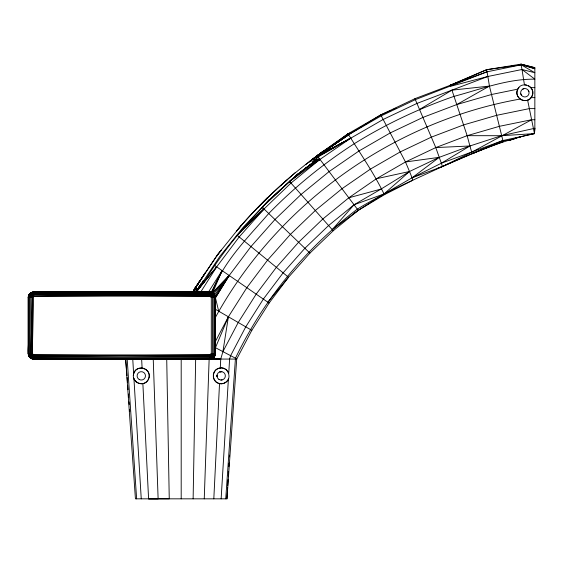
<?xml version="1.0" encoding="UTF-8"?>
<svg xmlns="http://www.w3.org/2000/svg" width="563" height="563" viewBox="0 0 563 563"><rect width="100%" height="100%" fill="white"/><g stroke="black" fill="none" stroke-linecap="round" stroke-linejoin="round"><path stroke-width="0.84" d="M28.431 344.472C28.291 349.32 26.285 358.807 33.731 359.067L236.713 359.067L251.816 330.34L269.086 303.063L288.502 277.256L309.917 253.118L333.219 230.753L358.237 210.358L384.008 193.954L412.074 177.802L441.35 163.228L469.915 145.979L501.464 135.711L534.85 128.258L534.85 67.687L520.972 64.154L486.636 69.699L450.301 85.252L414.931 98.673L380.771 114.894L348.018 133.811L322.479 151.764L309.347 161.806L318.989 154.459L320.136 154.163L348.574 134.698L380.771 114.894L391.222 110.285M528.453 85.675A7.938 7.938 0 0 1 531.936 96.35A7.938 7.938 0 0 1 521.261 99.834A7.938 7.938 0 0 1 517.777 89.158C512.872 97.906 527.594 105.724 531.936 96.35C536.891 87.455 522.07 79.855 517.777 89.144L491.527 94.5L456.769 104.563L422.926 117.414L390.236 132.924L358.891 151.032L329.116 171.574L301.071 194.446L274.969 219.5L250.964 246.587L229.204 275.504L213.813 293.626L212.645 292.76L209.858 292.176L33.731 291.993L32.274 292.176L29.783 293.626L28.868 294.787L28.854 296.525L28.868 294.787L29.783 293.626L32.274 292.176L33.731 291.986L209.858 291.993C212.842 291.972 215.474 294.576 215.439 297.574L215.439 353.487L214.707 356.288L213.813 357.442L212.645 358.328L209.858 358.884L154.621 359.039M28.889 354.542L28.868 356.28L29.783 357.442L32.281 358.884L33.731 359.067L220.738 359.067L222.913 351.615L228.388 316.8L246.833 287.7L267.559 260.141L290.424 234.363L315.287 210.513L341.987 188.711L370.348 169.146L400.209 151.919L431.328 137.147L463.567 124.909L496.657 115.316L529.354 108.61L534.85 108.61M193.123 498.832L195.664 359.095M534.85 67.687L520.965 64.154L522 69.495L534.85 79.158C507.115 78.862 480.499 89.327 454.01 96.372C419.111 108.399 385.641 124.24 354.275 143.713C323.232 163.699 294.555 187.127 268.727 213.511C247.572 237.966 223.377 261.514 212.061 292.486L32.274 292.176L28.868 294.787L28.15 297.574L28.15 353.487L32.274 353.487L33.731 354.929L33.731 359.067L209.858 358.884L33.731 358.328L32.295 357.667L31.627 356.618L30.923 353.487L32.274 297.574L32.33 296.068L33.731 293.626L211.512 292.514L213.074 294.35L213.785 297.574L213.785 353.487L213.074 356.71L211.301 358.884L206.361 359.067M33.731 291.986L32.274 353.487L32.33 355.021L33.731 357.442L213.813 357.442M520.972 64.154L534.85 68.728L521.183 64.822L486.882 71.846L415.353 99.651L381.257 115.83L348.574 134.698L320.044 154.255L318.975 154.466L318.94 155.726L314.914 161.095L297.257 174.572L269.297 199.717L244.103 227.586C229.275 244.462 215.903 262.703 204.179 281.873L196.248 291.972L203.025 281.106L204.179 281.873L216.671 266.855L239.169 236.967L263.998 208.972L290.98 183.066L319.974 159.406L350.763 138.167L383.164 119.455L416.951 103.423L487.861 76.484L522 69.495L534.85 72.74L521.183 64.822L486.636 69.699L450.316 85.252L450.639 86.259L487.861 76.484L486.636 69.699M216.994 376.253L217.036 375.155M204.249 498.832L209.147 359.095M209.858 357.442L211.238 355.021L211.301 353.487L211.301 297.574L211.238 296.068L209.858 293.626L32.084 292.514L30.93 292.746L28.34 296.131L28.34 354.929L28.868 356.28L32.281 358.884L211.301 358.884C215.798 356.182 216.396 355.478 209.858 358.328L33.731 358.884L30.923 358.328L28.959 356.28L28.15 353.487M213.813 498.832L219.521 383.565A19.079 11.563 -85 0 0 225.137 382.72C233.082 378.596 227.642 365.478 219.113 368.174C211.28 369.87 211.589 382.354 219.521 383.565M220.295 368.019L220.738 359.067L212.68 358.314L210.14 359.067M437.514 168.344L442.434 166.514L441.35 163.228L502.787 140.553L534.477 133.621L534.85 128.258L534.477 133.621C502.323 140.152 472.294 153.284 442.427 166.514C413.685 179.977 384.409 192.462 357.322 209.133C305.646 248.304 263.491 299.72 235.454 358.209L225.742 498.832M215.439 309.312L228.388 316.8L215.439 347.695L222.913 351.615L238.219 322.493L256.179 294.146L276.349 267.341L298.608 242.238L322.824 219L348.807 197.789L376.415 178.745L405.48 161.975L435.776 147.576L467.156 135.676L501.464 135.711L534.477 133.621L534.54 132.439M126.957 375.683L125.655 359.088L135.43 498.832L226.952 498.832L227.628 487.474M227.726 485.728L228.092 479.613M228.296 476.122L228.55 471.752M228.859 466.516L229.071 463.018M229.43 456.903L229.535 455.157M221.139 498.832L228.402 378.955M228.726 373.522L229.605 359.067L230.612 355.661L245.757 326.85L263.329 299.108L283.09 272.865L304.886 248.276L328.595 225.531L354.057 204.749L381.081 189.055L409.526 171.49L439.203 157.351L469.915 145.979L467.156 135.676L451.948 90.157L489.437 86.083L503.146 141.566L472.132 153.699L442.434 166.514L412.074 177.802L412.77 180.251L384.825 194.446L358.237 210.358L352.607 214.524M226.952 498.832L236.713 359.067M30.923 353.487L30.923 297.574L31.627 294.477L32.295 293.379L33.731 292.76L209.858 292.176M320.058 154.255L318.989 154.459L318.82 155.881L350.763 138.167C362.305 156.514 374.543 174.467 384.008 193.954L384.825 194.446M213.813 293.626L209.858 292.76L33.731 292.76L29.783 293.626L28.959 294.787L28.34 297.574L29.6 294.477L30.93 292.746L33.731 292.176L209.858 291.993L212.645 292.725L214.707 294.787L229.204 275.504L269.086 303.063M133.403 375.43C134.346 362.537 154.361 368.512 148.16 379.842C143.98 387.893 131.017 382.164 133.614 373.818L132.762 359.095M214.707 356.28L212.645 358.328L213.996 356.618L214.707 353.487L214.707 297.574C214.883 294.168 212.04 291.233 208.514 291.972L222.068 270.578L211.948 294.477L213.785 297.574L214.616 294.787L213.792 293.626C216.354 295.962 211.73 293.414 210.682 294.787L29.6 294.477M29.783 293.626L30.311 293.379L28.959 294.787L28.868 297.574L28.868 353.487L29.6 356.618L30.93 358.321L211.512 358.575L213.264 357.667L215.256 354.929L215.256 296.131L213.785 293.626M199.964 286.44L199.07 287.946L198.458 287.974L199.774 286.87L199.647 286.081L199.964 286.44L199.647 286.081L197.543 289.509L193.806 290.409L192.905 292.021L179.09 291.993L200.759 291.972L216.671 266.855L214.587 265.412M32.274 358.884L29.783 357.442L28.959 356.28L29.783 353.487L29.783 297.574L30.029 295.645L31.197 293.288L30.93 292.746L31.627 294.477M322.472 151.764L316.856 156.092L316.11 159.681L319.974 159.406L314.914 161.095L297.257 174.572L289.72 181.356L319.974 159.406L315.963 159.871L316.483 157.893L317.856 157.351L318.975 154.466L319.481 154.952L350.763 138.167L318.94 155.726L321.874 152.256L314.914 157.556L321.572 152.503L348.574 134.698L348.018 133.811L310.91 160.631L321.564 152.531L348.574 134.698L350.763 138.167L318.102 156.929L358.237 210.358L332.219 229.641L289.572 181.476L306.673 167.373L319.974 159.406L316.856 156.092L314.914 157.563M318.102 156.929L318.975 154.466L319.587 154.712L348.574 134.698L317.821 155.381L321.572 152.503C290.184 175.156 261.366 201.441 236.53 231.14C254.096 209.577 274.624 190.751 295.455 172.412M297.813 174.178L289.72 181.356L306.673 167.373M28.868 294.787L28.34 296.131L29.6 294.47M214.616 356.28L215.256 353.487L214.461 355.33L214.616 356.28L213.785 357.442M33.731 358.328L31.197 357.786L30.493 356.71L31.106 355.33L29.783 353.487L30.029 355.422L29.6 356.618L30.311 357.667L32.084 358.575M28.34 296.131L30.029 295.645L33.731 296.131L209.858 296.131L213.567 295.645L213.996 294.477M29.783 357.442L31.197 357.786L32.33 355.021L33.731 354.929L209.858 354.929L213.567 355.422L215.256 354.929M133.635 373.811L134.409 371.904A7.938 7.938 0 0 1 146.387 369.785A7.938 7.938 0 0 1 146.387 381.953A7.938 7.938 0 0 1 134.409 379.842L133.593 377.731M211.948 294.477L211.28 293.379L33.731 294.787L209.858 296.131L211.28 293.379L212.378 293.288M209.858 358.328L211.28 357.667L211.948 356.618L212.645 353.487L212.462 295.765L213.074 294.35M31.197 357.786L32.295 357.667L33.731 354.929L209.858 356.28M309.917 253.118L263.998 208.972L261.788 207.634L269.297 199.717L243.434 227.03L219.816 256.404L196.248 291.81L194.861 291.958L196.248 291.81L198.12 288.559L197.543 289.509L196.557 288.896L196.339 286.293L217.621 254.652L241.337 225.193M320.136 154.163L320.565 153.242L320.136 154.163L320.572 153.242L320.586 153.727L348.574 134.698L320.783 153.523M194.312 289.565L199.26 281.845M222.068 270.578L211.273 292.176L211.512 292.514M198.704 287.489L199.07 287.946L198.458 287.974L199.26 287.587L199.07 287.946L199.935 286.63L197.93 288.847M215.439 341.417L228.388 316.8L251.809 330.34M215.439 317.342C277.728 204.003 392.749 121.524 520.135 99.06M195.614 292.021L194.861 291.958L195.966 291.838L179.104 291.986L192.905 292.021L193.806 290.409L196.557 288.896L197.81 288.777L201.273 283.689L197.543 289.509L198.549 287.77L199.161 287.77M32.274 292.176L32.084 292.514L209.858 292.76L211.28 293.379M198.373 288.101L198.83 287.946L196.248 291.972L201.913 284.428L201.216 283.752L201.99 284.329L203.025 281.106L204.003 282.091L197.543 289.509L197.965 288.777M196.557 288.896L198.056 288.749L199.647 286.081M196.114 286.616L196.769 285.532L192.905 292.021L205.446 272.591L193.806 290.409L195.692 291.972M195.776 287.158L194.404 289.389L196.769 285.532L193.82 290.409L196.248 291.81M195.284 287.974L193.806 290.409L196.769 285.532L194.404 289.389L195.452 287.7M194.932 288.538L196.769 285.532M218.69 311.184L215.439 297.785L229.204 275.504L216.671 266.855L196.248 291.972L202.87 283.323L203.025 281.106L203.644 282.457M197.543 289.509L198.19 288.467M30.311 357.667L28.34 354.929L31.106 355.33L32.274 353.487L32.274 297.574L33.731 296.131L209.858 294.787L31.197 293.288M196.339 286.293L199.992 280.74M199.837 280.986L195.15 288.066L217.621 254.652L221.238 250.176L216.572 256.214L217.621 254.652M208.514 291.972L209.858 291.993L209.858 296.131L211.301 297.574L215.439 297.574L215.256 296.131L229.204 275.504L212.645 292.725L229.204 275.504L215.439 297.785M200.512 284.794L198.056 288.749M517.777 89.158L518.952 87.448M31.106 295.765L29.783 297.574L29.114 295.765L30.493 294.35L31.106 295.765L32.907 294.787L32.295 293.379M267.833 302.211L288.502 277.256L237.227 235.341L263.998 208.972L262.464 206.952L280.205 189.907M269.614 200.048L289.572 181.476M30.923 297.574L32.33 296.068M267.341 197.704L258.178 207.388L258.6 206.959M215.439 353.487L211.301 353.487L209.858 354.929L33.731 356.28M199.992 286.293L201.913 284.428M242.843 228.993L263.998 208.972L244.103 227.586M262.464 206.952L289.255 181.786L290.98 183.066L289.481 181.582M344.823 136.753L348.018 133.811L350.467 132.882M281.268 185.22L286.926 180.083M296.032 175.719L298.601 173.58M344.711 136.612L348.018 133.811M311.733 163.516L312.993 162.538L314.253 158.062L316.856 156.092M309.34 161.82L314.253 158.062L315.963 159.871M305.751 164.558L314.267 158.062L315.815 160.061L319.974 159.406L309.368 165.325L312.993 162.538L311.248 160.356M317.806 155.381L321.564 152.538M198.267 288.34L198.83 287.946M297.799 174.234L297.299 174.643M441.35 163.228L435.776 147.576L419.526 109.468L451.948 90.157M456.769 104.563L489.437 86.083L487.861 76.484M350.763 138.167L319.432 155.022L318.975 154.466M28.53 296.068L29.114 295.765M522.429 89.334L523.4 88.82A4.194 4.194 0 0 1 528.509 90.685L528.917 91.706M534.85 119.729L531.627 119.729L471.66 152.228L442.434 166.514M392.833 109.581L396.049 108.159M435.776 147.576L469.915 145.979L472.132 153.699L483.427 148.843M472.132 153.699L502.787 140.553L509.276 140.314L515.799 138.28L509.276 140.314L517.531 137.597L509.276 140.314M133.952 378.815L141.243 498.832M523.808 88.701L522.795 89.109A4.194 4.194 0 0 0 520.93 94.218L521.437 95.182M486.882 71.846L450.301 85.252L460.07 81.67M467.156 135.676L499.388 126.323L531.627 119.729L534.477 133.621M348.807 197.789L381.081 189.055M31.106 355.33L32.33 355.021M220.168 371.805L221.857 371.707M219.697 371.918L220.759 371.671M376.415 178.745L409.526 171.49L412.074 177.802L439.203 157.351L405.48 161.975L380.771 114.894M32.295 357.667L33.731 357.442M28.959 356.28L28.53 355.014L29.121 355.33L28.34 353.487L28.959 356.28L30.493 356.71L32.907 356.28L210.682 356.28L213.074 356.71L213.996 356.618L213.567 355.422M316.082 159.801L319.974 159.406L315.034 160.934L314.253 158.062L314.914 161.095M220.281 371.742L221.372 371.657M220.97 380.032L222.061 379.941M530.832 87.631L534.85 87.631M531.057 97.638L534.85 97.638M33.731 293.626L209.858 293.626M28.15 297.574L32.274 297.574M142.868 383.6L148.583 498.832L169.252 498.832L166.725 359.095M33.731 358.884L126.105 358.983M148.583 498.832L158.119 498.846L153.235 359.095M526.496 84.985L524.449 84.823L522 69.495M213.567 295.645L215.256 296.131M213.996 294.47L214.616 294.787L215.256 297.574L214.461 295.765M222.913 351.615L236.777 358.912M210.682 294.787L212.462 295.765M213.264 293.379L214.616 294.787M211.238 296.068L212.645 297.574M333.219 230.753L332.219 229.641L354.057 204.749L384.008 193.954L409.526 171.49L405.48 161.975M211.301 353.487L213.074 356.71M32.907 294.787L33.731 296.131M528.277 90.326L528.791 91.297A4.194 4.194 0 0 1 526.63 96.562A4.194 4.194 0 0 1 521.211 94.823L520.803 93.81M211.238 355.021L212.378 357.786M414.931 98.673L419.526 109.468M211.28 357.667L209.858 354.929L209.858 359.067M213.785 353.487L214.461 355.33M30.029 355.422L30.493 356.71M527.615 100.165L531.627 119.729M216.98 375.641L217.072 376.731M127.097 377.428L127.505 382.671M127.71 385.289L128.054 389.652M128.399 394.023L128.674 397.513M129.018 401.883L129.223 404.501M129.638 409.744L129.772 411.49M127.182 359.095L136.633 498.832M141.651 359.095L142.094 368.04M181.195 359.095L181.195 498.832M228.05 379.814A7.938 7.938 0 0 1 216.072 381.925A7.938 7.938 0 0 1 216.072 369.757A7.938 7.938 0 0 1 228.05 371.876M521.5 136.506L519.058 137.266L521.5 136.499M139.195 379.49A4.194 4.194 0 0 0 145.479 375.859A4.194 4.194 0 0 0 139.195 372.227A4.194 4.194 0 0 0 139.195 379.49M218.901 379.371A4.194 4.194 0 0 0 225.362 376.049A4.194 4.194 0 0 0 219.253 372.115A4.194 4.194 0 0 0 218.901 379.371"/></g></svg>
